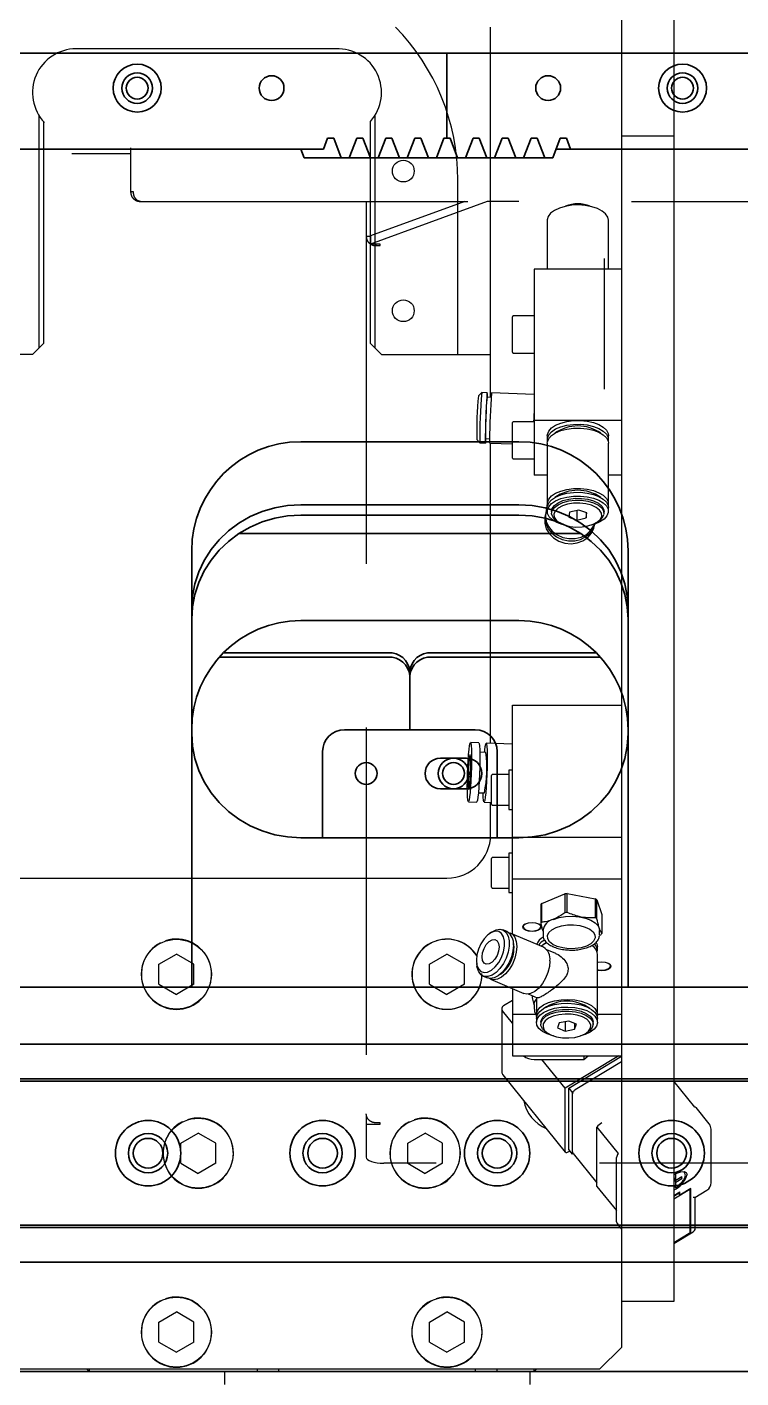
# Model space of a CAD drawing. Header units: inches. Extents: x 16559 to 58559, y 6500 to 36200.
# Drawn here: x 34756.8 to 34920.5, y 29632.8 to 29942.3 of the extents above; entities that cross this region are included whole.
import ezdxf

# ---------------------------------------------------------------- set-up
doc = ezdxf.new("R2010")
doc.units = ezdxf.units.IN
doc.header["$LTSCALE"] = 300
doc.linetypes.add('NASCOSTA', pattern=[0.375, 0.25, -0.125])
doc.layers.add('GUIDE', color=4, linetype='Continuous', lineweight=35)
for name, color, linetype in [('MACCHINA', 40, 'Continuous'), ('MORSE', 41, 'Continuous'), ('QUOTE', 7, 'Continuous')]:
    doc.layers.add(name, color=color, linetype=linetype)

# ---------------------------------------------------------------- blocks, each defined once
blk = doc.blocks.new('A$C17fb79fa')
at = {"layer": 'GUIDE'}
for p, q in [((2008.51, 269), (1008.51, 269)), ((2008.51, 249.5), (2008.51, 269)), ((3008.51, 269), (2008.51, 269)), ((1980.18, 247), (1981.14, 249.5)), ((1981.14, 249.5), (1982.55, 249.5)), ((1982.55, 249.5), (1984.28, 245)), ((1986.07, 245), (1987.81, 249.5)), ((1987.81, 249.5), (1989.21, 249.5)), ((1989.21, 249.5), (1990.95, 245)), ((1992.74, 245), (1994.48, 249.5)), ((1994.48, 249.5), (1995.88, 249.5)), ((1995.88, 249.5), (1997.62, 245)), ((1999.41, 245), (2001.14, 249.5)), ((2001.14, 249.5), (2002.55, 249.5)), ((2002.55, 249.5), (2004.28, 245)), ((2006.07, 245), (2007.81, 249.5)), ((2007.81, 249.5), (2008.51, 249.5)), ((2008.51, 249.5), (2009.21, 249.5)), ((2009.21, 249.5), (2010.95, 245)), ((2012.74, 245), (2014.48, 249.5)), ((2014.48, 249.5), (2015.88, 249.5)), ((2015.88, 249.5), (2017.62, 245)), ((2019.4, 245), (2021.14, 249.5)), ((2021.14, 249.5), (2022.55, 249.5)), ((2022.55, 249.5), (2024.28, 245)), ((2026.07, 245), (2027.81, 249.5)), ((2027.81, 249.5), (2029.21, 249.5)), ((2029.21, 249.5), (2030.95, 245)), ((2032.74, 245), (2034.48, 249.5)), ((2034.48, 249.5), (2035.88, 249.5)), ((2035.88, 249.5), (2036.84, 247)), ((1980.18, 247), (1036.84, 247)), ((1975.77, 245), (1975, 247)), ((1984.28, 245), (1975.77, 245)), ((1984.28, 245), (1986.07, 245)), ((1990.95, 245), (1986.07, 245)), ((1990.95, 245), (1992.74, 245)), ((1997.62, 245), (1992.74, 245)), ((1997.62, 245), (1999.41, 245)), ((2004.28, 245), (1999.41, 245)), ((2004.28, 245), (2006.07, 245)), ((2010.95, 245), (2006.07, 245)), ((2010.95, 245), (2012.74, 245)), ((2017.62, 245), (2012.74, 245)), ((2017.62, 245), (2019.4, 245)), ((2024.28, 245), (2019.4, 245)), ((2024.28, 245), (2026.07, 245)), ((2030.95, 245), (2026.07, 245)), ((2030.95, 245), (2032.74, 245)), ((2036.84, 247), (2033.51, 247)), ((2980.18, 247), (2036.84, 247)), ((2025, 180), (1975, 180)), ((2025, 165.57), (1975, 165.57)), ((1975, 163.16), (2025, 163.16)), ((2039.11, 159), (1960.89, 159)), ((1950, 155), (1950, 55)), ((2050, 55), (2050, 155)), ((2025, 139), (1975, 139)), ((1995, 130.66), (1956.36, 130.66)), ((1995, 131.66), (1957.3, 131.66)), ((2042.7, 131.66), (2005, 131.66)), ((2043.64, 130.66), (2005, 130.66)), ((2000, 126.33), (2000, 122.46)), ((2000, 122.46), (2000, 121.46)), ((2000, 121.46), (2000, 114)), ((2015, 114), (1985, 114)), ((1980, 109), (1980, 89.28)), ((2020, 89.28), (2020, 109)), ((2007, 107.5), (2013, 107.5)), ((2013, 100.5), (2007, 100.5)), ((1975, 89.28), (2025, 89.28)), ((3990, 55), (10, 55)), ((4000, 42), (0, 42)), ((4000, 34), (0, 34)), ((4000, 33.5), (0, 33.5)), ((4000, 0.5), (0, 0.5)), ((4000, 0), (0, 0)), ((4000, -8), (0, -8)), ((3990, -33), (10, -33))]:
    blk.add_line(p, q, dxfattribs=at)
at = {"layer": 'GUIDE', "flags": 128}
for points in [[(1975, 165.57), (1971.99, 165.39), (1969.02, 164.87), (1966.13, 164.02), (1963.38, 162.84), (1960.8, 161.35), (1958.42, 159.57), (1956.29, 157.54), (1954.43, 155.27), (1952.86, 152.81), (1951.62, 150.18), (1950.73, 147.43), (1950.18, 144.6), (1950, 141.73)], [(2050, 141.73), (2049.82, 144.6), (2049.27, 147.43), (2048.38, 150.18), (2047.14, 152.81), (2045.57, 155.27), (2043.71, 157.54), (2041.58, 159.57), (2039.2, 161.35), (2036.62, 162.84), (2033.87, 164.02), (2030.98, 164.87), (2028.01, 165.39), (2025, 165.57)], [(1950, 139.32), (1950.18, 142.19), (1950.73, 145.02), (1951.62, 147.77), (1952.86, 150.4), (1954.43, 152.86), (1956.29, 155.13), (1958.42, 157.16), (1960.8, 158.94), (1963.38, 160.43), (1966.13, 161.61), (1969.02, 162.46), (1971.99, 162.98), (1975, 163.16)], [(2025, 163.16), (2028.01, 162.98), (2030.98, 162.46), (2033.87, 161.61), (2036.62, 160.43), (2039.2, 158.94), (2041.58, 157.16), (2043.71, 155.13), (2045.57, 152.86), (2047.14, 150.4), (2048.38, 147.77), (2049.27, 145.02), (2049.82, 142.19), (2050, 139.32)], [(1950, 113.12), (1950.18, 110.25), (1950.73, 107.41), (1951.62, 104.67), (1952.86, 102.04), (1954.43, 99.58), (1956.29, 97.31), (1958.42, 95.28), (1960.8, 93.5), (1963.38, 92.01), (1966.13, 90.83), (1969.02, 89.97), (1971.99, 89.45), (1975, 89.28)], [(2025, 89.28), (2028.01, 89.45), (2030.98, 89.97), (2033.87, 90.83), (2036.62, 92.01), (2039.2, 93.5), (2041.58, 95.28), (2043.71, 97.31), (2045.57, 99.58), (2047.14, 102.04), (2048.38, 104.67), (2049.27, 107.41), (2049.82, 110.25), (2050, 113.12)]]:
    blk.add_lwpolyline(points, dxfattribs=at)
at = {"layer": 'GUIDE'}
for centre, radius in [((1937.5, 261), 5.5), ((2062.5, 261), 5.5), ((1937.5, 261), 3.5), ((1937.5, 261), 2.5), ((1968.3, 261), 2.85), ((2031.7, 261), 2.85), ((2062.5, 261), 3.5), ((2062.5, 261), 2.5), ((1990, 104), 2.5), ((2010, 104), 3.5), ((2010, 104), 2.5), ((1940, 17), 7.5), ((1980, 17), 7.5), ((2020, 17), 7.5), ((2060, 17), 7.5), ((1940, 17), 4.5), ((1940, 17), 3.4), ((1980, 17), 4.5), ((1980, 17), 3.4), ((2020, 17), 4.5), ((2020, 17), 3.4), ((2060, 17), 4.5), ((2060, 17), 3.4)]:
    blk.add_circle(centre, radius, dxfattribs=at)
for centre, radius, start, end in [((1975, 155), 25, 90, 180), ((2025, 155), 25, 0, 90), ((1975, 114), 25, 90, 180), ((2025, 114), 25, 0, 90), ((1995.31, 126.97), 4.7, 4.4019, 93.8113), ((1995.31, 125.97), 4.7, 4.4019, 93.8113), ((2004.69, 126.97), 4.7, 86.1887, 175.5981), ((2004.69, 125.97), 4.7, 86.1887, 175.5981), ((1985, 109), 5, 90, 180), ((2015, 109), 5, 0, 90), ((2007, 104), 3.5, 90, 270), ((2013, 104), 3.5, 270, 90)]:
    blk.add_arc(centre, radius, start, end, dxfattribs=at)
blk = doc.blocks.new('A$C35a7cedc1')
at = {"layer": 'MORSE'}
for p, q in [((60.5, -80), (60.5, -689)), ((48.5, -150), (48.5, -699.5)), ((18.5, -481.83), (18.5, -397)), ((-16.5, -402), (-76.5, -402)), ((-85, -470.5), (-85, -417.27)), ((-8, -417.27), (-8, -470.5)), ((-84, -418.61), (-84, -469.5)), ((-9, -469.5), (-9, -418.61)), ((60.5, -422), (48.5, -422)), ((11, -472), (11, -432)), ((31.5, -441.19), (31.5, -441.27)), ((31.5, -441.27), (31.5, -452.49)), ((45.5, -452.49), (45.5, -441.27)), ((28.5, -452.49), (28.5, -499.64)), ((48.5, -452.49), (28.5, -452.49)), ((23.5, -471.49), (23.5, -463.39)), ((28.5, -463.19), (23.7, -463.19)), ((-84, -469.5), (-86.5, -472)), ((-6.5, -472), (-9, -469.5)), ((-86.5, -472), (-151.5, -472)), ((-6.5, -472), (18.5, -472)), ((23.7, -471.69), (28.5, -471.69)), ((16.48, -480.76), (15.7, -481.48)), ((17.73, -480.81), (16.48, -480.76)), ((18.62, -481.84), (17.69, -481.8)), ((28.5, -481.2), (18.73, -480.84)), ((23.5, -495.74), (23.5, -487.64)), ((28.5, -487.44), (23.7, -487.44)), ((48.5, -487.14), (28.5, -487.14)), ((15.34, -491.47), (16.06, -492.25)), ((17.35, -491.3), (18.28, -491.33)), ((31.5, -490.64), (31.5, -491.5)), ((45.47, -491.8), (45.45, -491.93)), ((45.5, -491.5), (45.5, -490.64)), ((16.06, -492.25), (17.31, -492.3)), ((18.31, -492.33), (23.5, -492.52)), ((18.5, -561.12), (18.5, -492.34)), ((31.5, -492.37), (31.5, -506.22)), ((45.5, -506.22), (45.5, -492.37)), ((23.7, -495.94), (28.5, -495.94)), ((31.5, -499.64), (28.5, -499.64)), ((48.5, -499.64), (45.5, -499.64)), ((31.5, -506.13), (31.13, -508.29)), ((31.5, -507.09), (31.5, -507.96)), ((45.47, -506.52), (45.45, -506.66)), ((45.5, -507.96), (45.5, -507.09)), ((31.05, -508.79), (30.94, -509.41)), ((32.5, -507.96), (32.5, -508.39)), ((33.6, -510.12), (34.01, -510.41)), ((36.61, -508.16), (36.41, -509.31)), ((36.41, -509.31), (38.3, -509.97)), ((38.7, -507.67), (36.61, -508.16)), ((38.3, -507.76), (38.3, -509.97)), ((38.3, -509.97), (40.39, -509.48)), ((40.59, -508.33), (38.7, -507.67)), ((40.39, -508.26), (40.39, -509.48)), ((40.39, -509.48), (40.59, -508.33)), ((42.99, -510.41), (43.4, -510.12)), ((44.5, -508.39), (44.5, -507.96)), ((42.27, -511.35), (42.36, -510.88)), ((23.5, -552.37), (48.5, -552.37)), ((23.5, -604.77), (23.5, -552.37)), ((15.81, -560.97), (13.92, -560.91)), ((17.43, -563.19), (16.05, -563.14)), ((23.5, -561.31), (17.51, -561.09)), ((23.5, -561.87), (23.5, -561.87)), ((48.5, -561.87), (48.5, -561.87)), ((18.7, -575.07), (18.7, -568.47)), ((22.7, -568.27), (18.9, -568.27)), ((23.5, -567.27), (22.7, -567.27)), ((22.7, -567.27), (22.7, -576.27)), ((15.71, -572.43), (17.09, -572.48)), ((13.42, -574.5), (15.31, -574.57)), ((17.01, -574.58), (18.7, -574.64)), ((18.5, -582), (18.5, -574.63)), ((18.9, -575.27), (22.7, -575.27)), ((22.7, -576.27), (23.5, -576.27)), ((48.5, -582.68), (23.5, -582.68)), ((18.7, -594.07), (18.7, -587.47)), ((22.7, -587.27), (18.9, -587.27)), ((23.5, -586.27), (22.7, -586.27)), ((22.7, -586.27), (22.7, -595.27)), ((-158.7, -592), (8.5, -592)), ((23.5, -592.18), (48.5, -592.18)), ((18.9, -594.27), (22.7, -594.27)), ((22.7, -595.27), (23.5, -595.27)), ((30.23, -597.76), (35.53, -595.58)), ((35.53, -595.58), (35.53, -599.91)), ((36.08, -599.87), (36.08, -595.54)), ((36.08, -595.54), (42.5, -596.75)), ((42.5, -596.75), (42.5, -601.08)), ((42.86, -601.29), (42.86, -596.96)), ((42.86, -596.96), (43.97, -600.35)), ((30.03, -598.02), (30.03, -602.35)), ((30.23, -602.09), (30.23, -597.76)), ((43.97, -600.35), (43.97, -604.68)), ((-55.98, -606.39), (-56, -606.35)), ((6.02, -606.39), (6, -606.35)), ((18.7, -604.39), (18.18, -604.76)), ((22.27, -604.25), (21.31, -603.84)), ((30.64, -607.81), (23.03, -604.57)), ((30.52, -603.95), (30.52, -604.99)), ((43.48, -604.99), (43.47, -605.16)), ((43.48, -604.99), (43.48, -603.95)), ((43.55, -605.08), (43.77, -604.94)), ((-57.5, -611.69), (-53.5, -609.38)), ((-57.15, -606.83), (-57.13, -606.87)), ((-49.5, -611.69), (-53.5, -609.38)), ((4.5, -611.69), (8.5, -609.38)), ((4.85, -606.83), (4.87, -606.87)), ((12.5, -611.69), (8.5, -609.38)), ((33.47, -609.29), (31.41, -608.41)), ((43, -608.55), (43, -607.68)), ((43, -623.27), (43, -609.42)), ((-57.5, -616.31), (-57.5, -611.69)), ((-49.5, -616.31), (-49.5, -611.69)), ((4.5, -616.31), (4.5, -611.69)), ((12.5, -616.31), (12.5, -611.69)), ((15.3, -611.52), (15.39, -612.16)), ((16.81, -614.42), (17.76, -614.83)), ((18.52, -615.15), (26.13, -618.39)), ((-57.5, -616.31), (-53.5, -618.62)), ((-49.5, -616.31), (-53.5, -618.62)), ((4.5, -616.31), (8.5, -618.62)), ((12.5, -616.31), (8.5, -618.62)), ((23.5, -617.27), (23.5, -632.68)), ((27.1, -618.53), (29.17, -619.41)), ((28.03, -618.93), (28.03, -619.35)), ((21.07, -621.9), (21.07, -636.4)), ((21.5, -621.19), (23.5, -619.98)), ((28.23, -619.09), (28.23, -619.01)), ((28.52, -620.95), (28.52, -621.99)), ((29, -619.34), (29, -623.27)), ((23.5, -625.18), (21.25, -622.4)), ((23.5, -623.18), (28.9, -623.18)), ((29, -624.14), (29, -625)), ((30, -625), (30, -625.44)), ((34.24, -625.12), (33.82, -626.26)), ((36.42, -624.74), (34.24, -625.12)), ((35.58, -624.88), (35.58, -627.01)), ((38.18, -625.48), (36.42, -624.74)), ((42, -625.44), (42, -625)), ((43, -623.18), (48.5, -623.18)), ((43, -625), (43, -624.14)), ((31.1, -627.17), (31.51, -627.46)), ((33.82, -626.26), (35.58, -627.01)), ((35.58, -627.01), (37.76, -626.62)), ((37.76, -625.31), (37.76, -626.62)), ((37.76, -626.62), (38.18, -625.48)), ((40.49, -627.46), (40.9, -627.17)), ((23.5, -632.68), (48.5, -632.68)), ((28.5, -633.56), (39.85, -633.56)), ((35.59, -640.13), (30.27, -633.56)), ((47.88, -632.68), (35.59, -640.13)), ((36.41, -640.14), (48.5, -632.81)), ((48.5, -634.06), (37.91, -640.48)), ((39.85, -632.68), (39.85, -633.56)), ((39.85, -633.56), (40.85, -632.68)), ((48.5, -632.31), (48.5, -632.31)), ((21.3, -637.03), (35.63, -654.77)), ((35.59, -654.63), (35.59, -640.13)), ((36.41, -654.14), (36.41, -640.14)), ((36.41, -640.14), (37.27, -641.2)), ((65.32, -644.43), (60.5, -638.47)), ((37.27, -655.2), (37.26, -641.41)), ((37.27, -641.34), (37.27, -641.2)), ((68.61, -648.26), (65.63, -644.57)), ((-52.15, -647.83), (-52.13, -647.87)), ((-50.98, -647.39), (-51, -647.35)), ((-0.15, -647.83), (-0.13, -647.87)), ((1.02, -647.39), (1, -647.35)), ((42.87, -649.05), (47.75, -655.08)), ((42.87, -662.6), (42.87, -649.05)), ((69.05, -661.77), (69.05, -649.52)), ((-52.5, -652.69), (-48.5, -650.38)), ((-52.5, -657.31), (-52.5, -652.69)), ((-44.5, -652.69), (-48.5, -650.38)), ((-44.5, -657.31), (-44.5, -652.69)), ((-0.5, -652.69), (3.5, -650.38)), ((-0.5, -657.31), (-0.5, -652.69)), ((7.5, -652.69), (3.5, -650.38)), ((7.5, -657.31), (7.5, -652.69)), ((37.27, -655.2), (36.41, -654.14)), ((36.41, -654.64), (36.68, -654.47)), ((37.44, -655.1), (37.27, -655.2)), ((37.4, -655.04), (42.87, -661.81)), ((47.36, -670.71), (47.36, -655.96)), ((-52.5, -657.31), (-48.5, -659.62)), ((-44.5, -657.31), (-48.5, -659.62)), ((-0.5, -657.31), (3.5, -659.62)), ((7.5, -657.31), (3.5, -659.62)), ((62.99, -659.5), (62.77, -659.17)), ((60.5, -660.63), (60.99, -661.23)), ((60.5, -660.66), (60.52, -660.65)), ((60.5, -661.03), (60.99, -661.63)), ((60.99, -661.23), (60.99, -660.02)), ((62.35, -660.41), (60.99, -661.23)), ((60.99, -661.63), (62.35, -660.81)), ((60.99, -662.85), (60.99, -661.63)), ((62.14, -660.54), (62.35, -660.81)), ((63.12, -659.88), (62.99, -659.52)), ((42.87, -662.6), (47.36, -668.14)), ((60.83, -662.81), (60.5, -662.42)), ((64.18, -663.3), (60.5, -665.54)), ((60.5, -664.73), (61.89, -663.89)), ((61.61, -664.26), (60.5, -664.93)), ((61.5, -664.13), (61.61, -664.26)), ((61.61, -664.26), (61.89, -664.61)), ((64.39, -663.1), (61.89, -664.61)), ((61.89, -664.61), (61.89, -663.89)), ((64.27, -673.16), (64.27, -663.17)), ((64.39, -673.15), (64.39, -663.1)), ((65.33, -665.15), (68.09, -663.48)), ((65.39, -672.19), (65.39, -665.05)), ((47.48, -671.11), (48.5, -672.37)), ((60.5, -675.72), (64.91, -673.05)), ((64.39, -673.15), (60.5, -675.54)), ((64.27, -673), (64.39, -673.15)), ((-57.15, -688.83), (-57.13, -688.87)), ((-55.98, -688.39), (-56, -688.35)), ((4.85, -688.83), (4.87, -688.87)), ((6.02, -688.39), (6, -688.35)), ((60.5, -689), (48.5, -689)), ((-57.5, -693.69), (-53.5, -691.38)), ((-49.5, -693.69), (-53.5, -691.38)), ((4.5, -693.69), (8.5, -691.38)), ((12.5, -693.69), (8.5, -691.38)), ((-57.5, -698.31), (-57.5, -693.69)), ((-49.5, -698.31), (-49.5, -693.69)), ((4.5, -698.31), (4.5, -693.69)), ((12.5, -698.31), (12.5, -693.69)), ((-57.5, -698.31), (-53.5, -700.62)), ((-49.5, -698.31), (-53.5, -700.62)), ((4.5, -698.31), (8.5, -700.62)), ((12.5, -698.31), (8.5, -700.62)), ((43.5, -704.5), (48.5, -699.5)), ((43.5, -704.5), (-196.5, -704.5)), ((-74, -704.5), (-73.5, -705)), ((-73.5, -704.5), (-73.5, -705)), ((28.5, -705), (-73.5, -705)), ((-42.5, -705), (-42.5, -708)), ((-35, -704.5), (-35, -705)), ((-30, -705), (-30, -704.5)), ((15, -704.5), (15, -705)), ((20, -705), (20, -704.5)), ((27.5, -705), (27.5, -708)), ((28.5, -705), (28.5, -704.5)), ((28.5, -705), (29, -704.5))]:
    blk.add_line(p, q, dxfattribs=at)
at = {"layer": 'MORSE', "color": 4}
for p, q in [((44.5, -450), (44.5, -480)), ((60.5, -497), (60.5, -527))]:
    blk.add_line(p, q, dxfattribs=at)
at = {"layer": 'MORSE', "flags": 128}
for points in [[(45.5, -441.27), (45.36, -440.58), (44.88, -439.83), (44.08, -439.16), (43, -438.59), (41.69, -438.16), (40.22, -437.88), (38.67, -437.77), (37.11, -437.84), (35.62, -438.08), (34.27, -438.48), (33.14, -439.02), (32.27, -439.68), (31.72, -440.41), (31.5, -441.19)], [(17.76, -481.81), (17.76, -481.26), (17.74, -480.87), (17.71, -480.84), (17.67, -481.17), (17.62, -481.83), (17.56, -482.8), (17.5, -483.99), (17.44, -485.35), (17.39, -486.79), (17.34, -488.21), (17.31, -489.53), (17.28, -490.66), (17.28, -491.53)], [(31.5, -490.64), (31.53, -490.34), (31.83, -489.57), (32.47, -488.85), (33.42, -488.23), (34.62, -487.72), (36.01, -487.36), (37.53, -487.17), (39.1, -487.15), (40.63, -487.3), (42.06, -487.62), (43.31, -488.09), (44.32, -488.69), (45.04, -489.39), (45.43, -490.15), (45.5, -490.64)], [(31.5, -492.37), (31.53, -492.07), (31.83, -491.3), (32.47, -490.59), (33.42, -489.96), (34.62, -489.46), (36.01, -489.1), (37.53, -488.9), (39.1, -488.88), (40.63, -489.03), (42.06, -489.35), (43.31, -489.83), (44.32, -490.43), (45.04, -491.12), (45.43, -491.88), (45.5, -492.37)], [(31.55, -491.93), (31.53, -491.2), (31.83, -490.43), (32.47, -489.72), (33.42, -489.09), (34.62, -488.59), (36.01, -488.23), (37.53, -488.04), (39.1, -488.01), (40.63, -488.17), (42.06, -488.49), (43.31, -488.96), (44.32, -489.56), (45.04, -490.26), (45.43, -491.02), (45.47, -491.8)], [(17.28, -491.53), (17.28, -492.09), (17.31, -492.3), (17.34, -492.15), (17.39, -491.64), (17.41, -491.3)], [(17.32, -490.66), (17.33, -491.15), (17.35, -491.3)], [(31.5, -507.09), (31.53, -506.79), (31.83, -506.02), (32.47, -505.31), (33.42, -504.68), (34.62, -504.18), (36.01, -503.82), (37.53, -503.62), (39.1, -503.6), (40.63, -503.76), (42.06, -504.08), (43.31, -504.55), (44.32, -505.15), (45.04, -505.84), (45.43, -506.6), (45.5, -507.09)], [(31.55, -506.66), (31.53, -505.93), (31.83, -505.16), (32.47, -504.44), (33.42, -503.82), (34.62, -503.31), (36.01, -502.95), (37.53, -502.76), (39.1, -502.74), (40.63, -502.89), (42.06, -503.21), (43.31, -503.68), (44.32, -504.28), (45.04, -504.98), (45.43, -505.74), (45.47, -506.52)], [(35.41, -511.1), (34.94, -510.97), (33.69, -510.5), (32.68, -509.9), (31.96, -509.2), (31.57, -508.44), (31.53, -507.66), (31.83, -506.89), (32.47, -506.17), (33.42, -505.55), (34.62, -505.04), (36.01, -504.68), (37.53, -504.49), (39.1, -504.47), (40.63, -504.62), (42.06, -504.94), (43.31, -505.41), (44.32, -506.01), (45.04, -506.71), (45.43, -507.47), (45.47, -508.25)], [(32.5, -507.96), (32.63, -507.33), (33.13, -506.62), (33.96, -505.99), (35.08, -505.49), (36.42, -505.14), (37.88, -504.97), (39.38, -504.99), (40.83, -505.19), (42.13, -505.57), (43.21, -506.1), (43.98, -506.74), (44.42, -507.46), (44.5, -507.96)], [(33.6, -510.12), (33.36, -509.94), (32.75, -509.25), (32.5, -508.51), (32.63, -507.76), (33.13, -507.05), (33.96, -506.43), (35.08, -505.92), (36.42, -505.58), (37.88, -505.4), (39.38, -505.42), (40.83, -505.62), (42.13, -506), (43.21, -506.53), (43.98, -507.17), (44.42, -507.89), (44.48, -508.64)], [(43.98, -509.06), (43.91, -508.34), (43.48, -507.65), (42.71, -507.05), (41.65, -506.57), (40.37, -506.24), (38.97, -506.08), (37.53, -506.11), (36.17, -506.33), (34.96, -506.72), (33.99, -507.25), (33.33, -507.89), (33.02, -508.59), (33.09, -509.3), (33.52, -509.99), (34.29, -510.59), (35.35, -511.08), (36.63, -511.41), (38.03, -511.56), (39.47, -511.53), (40.83, -511.31), (42.04, -510.92), (43.01, -510.39), (43.67, -509.76), (43.98, -509.06)], [(30.94, -509.41), (30.92, -509.51), (30.92, -510.76), (31.28, -511.99), (31.97, -513.11), (32.95, -514.06), (34.17, -514.78), (35.53, -515.23), (36.97, -515.37), (38.38, -515.19), (39.68, -514.72), (40.78, -513.97), (41.63, -512.99), (42.16, -511.86), (42.27, -511.35)], [(31.1, -508.54), (30.98, -509.51), (31.16, -510.76), (31.69, -511.94), (32.54, -512.99), (33.64, -513.83), (34.94, -514.42), (36.35, -514.71), (37.79, -514.69), (39.15, -514.37), (40.37, -513.75), (41.35, -512.88), (42.04, -511.82), (42.35, -510.88)], [(31.13, -508.29), (31.07, -509.01), (31.25, -510.26), (31.78, -511.44), (32.62, -512.49), (33.73, -513.33), (35.03, -513.92), (36.44, -514.21), (37.87, -514.2), (39.24, -513.87), (40.45, -513.25), (41.43, -512.38), (42.13, -511.32), (42.3, -510.9)], [(45.47, -508.25), (45.17, -509.02), (44.53, -509.74), (43.58, -510.36), (42.38, -510.87), (41.59, -511.1)], [(13.17, -571.09), (13.18, -569.64), (13.22, -568.09), (13.29, -566.51), (13.37, -565), (13.47, -563.64), (13.58, -562.49), (13.7, -561.62), (13.81, -561.09), (13.92, -560.91), (14.01, -561.09), (14.09, -561.63), (14.14, -562.5), (14.16, -563.65), (14.16, -565.02), (14.14, -566.53), (14.09, -568.1), (14.01, -569.66), (13.92, -571.11), (13.81, -572.37), (13.7, -573.38), (13.58, -574.09), (13.47, -574.45), (13.37, -574.45), (13.29, -574.08), (13.22, -573.37), (13.18, -572.36), (13.17, -571.09)], [(15.81, -560.97), (15.91, -561.16), (15.98, -561.7), (16.03, -562.57), (16.06, -563.72), (16.06, -565.09), (16.03, -566.6), (15.98, -568.17), (15.91, -569.73), (15.81, -571.17), (15.71, -572.44), (15.59, -573.45), (15.48, -574.16), (15.37, -574.52), (15.31, -574.57)], [(17.12, -563.17), (17.17, -562.66), (17.29, -561.8), (17.4, -561.27), (17.51, -561.09), (17.6, -561.27), (17.67, -561.81), (17.72, -562.67), (17.75, -563.81), (17.75, -565.17), (17.72, -566.67), (17.67, -568.23), (17.6, -569.77), (17.51, -571.21), (17.4, -572.47), (17.29, -573.47), (17.17, -574.17), (17.06, -574.53), (16.96, -574.53), (16.88, -574.17), (16.82, -573.46), (16.78, -572.47)], [(13.96, -565.71), (13.95, -564.77), (13.91, -564.1), (13.85, -563.75), (13.78, -563.75), (13.69, -564.1), (13.6, -564.77), (13.52, -565.7), (13.45, -566.81), (13.4, -567.99), (13.38, -569.16), (13.38, -570.19), (13.4, -571), (13.45, -571.52), (13.52, -571.7), (13.6, -571.52), (13.69, -571.01), (13.78, -570.2), (13.85, -569.17), (13.91, -568), (13.95, -566.82), (13.96, -565.71)], [(28, -604.23), (27.2, -604.15), (26.52, -603.93), (26.06, -603.59), (25.9, -603.18), (26.06, -602.78), (26.52, -602.44), (27.2, -602.21), (28, -602.13), (28.8, -602.21), (29.48, -602.44), (29.94, -602.78), (30.1, -603.18), (29.94, -603.59), (29.48, -603.93), (28.8, -604.15), (28, -604.23)], [(26.33, -602.55), (26.15, -602.72), (26, -603.1), (26.15, -603.48), (26.59, -603.8), (27.23, -604.02), (28, -604.1), (28.77, -604.02), (29.41, -603.8), (29.85, -603.48), (30, -603.1)], [(30, -603.1), (29.85, -602.72), (29.67, -602.55)], [(33.52, -603.3), (34.74, -602.92), (36.11, -602.71), (37.54, -602.69), (38.94, -602.85), (40.2, -603.19), (41.24, -603.68), (42, -604.29), (42.41, -604.98), (42.46, -605.69), (42.13, -606.39), (41.46, -607.02), (40.48, -607.54), (39.26, -607.92), (37.89, -608.13), (36.46, -608.15), (35.06, -607.99), (33.8, -607.65), (32.76, -607.16), (32, -606.55), (31.59, -605.86), (31.54, -605.15), (31.87, -604.45), (32.54, -603.82), (33.52, -603.3)], [(32.89, -601.44), (34.21, -601.02), (35.69, -600.77), (37.25, -600.71), (38.79, -600.83), (40.23, -601.14), (41.48, -601.61), (42.47, -602.21), (43.15, -602.92), (43.46, -603.68), (43.48, -603.95)], [(15.25, -610.79), (15.37, -611.89), (15.72, -612.76), (16.28, -613.35), (17, -613.61), (17.83, -613.51), (18.71, -613.08), (19.58, -612.33), (20.36, -611.33), (21, -610.14), (21.46, -608.87), (21.7, -607.59), (21.7, -606.41), (21.46, -605.42), (21, -604.68), (20.36, -604.25), (19.58, -604.17), (18.71, -604.44), (17.83, -605.04), (17, -605.92), (16.28, -607.02), (15.72, -608.26), (15.37, -609.55), (15.25, -610.79)], [(18.7, -604.39), (18.83, -604.3), (19.76, -603.83), (20.65, -603.69), (21.44, -603.9), (22.08, -604.43), (22.53, -605.26), (22.76, -606.34), (22.76, -607.58), (22.53, -608.93), (22.08, -610.29), (21.44, -611.57), (20.65, -612.71), (19.76, -613.61), (18.83, -614.24), (17.91, -614.54), (17.06, -614.51), (16.34, -614.14), (15.79, -613.45), (15.45, -612.49), (15.39, -612.16)], [(20.44, -607.75), (20.32, -608.7), (19.98, -609.68), (19.46, -610.57), (18.83, -611.25), (18.15, -611.64), (17.52, -611.71), (17, -611.43), (16.66, -610.85), (16.54, -610.03), (16.66, -609.07), (17, -608.09), (17.52, -607.21), (18.15, -606.53), (18.83, -606.13), (19.46, -606.07), (19.98, -606.34), (20.32, -606.93), (20.44, -607.75)], [(22.63, -604.45), (22.77, -604.48), (23.49, -604.86), (24.04, -605.54), (24.38, -606.5), (24.5, -607.67)], [(23.74, -607.35), (23.62, -608.65), (23.28, -610.02), (22.73, -611.35), (22.01, -612.57), (21.16, -613.6), (20.25, -614.37), (19.31, -614.84), (18.43, -614.97), (17.76, -614.83)], [(24.5, -607.67), (24.38, -608.98), (24.04, -610.34), (23.49, -611.67), (22.77, -612.89), (21.93, -613.92), (21.01, -614.69), (20.08, -615.16), (19.19, -615.3), (18.4, -615.09), (18.16, -614.95)], [(23.73, -606.97), (23.74, -607.01), (23.85, -608.05)], [(30.06, -607.57), (30.67, -607.15), (31.39, -606.78)], [(30.74, -607.11), (31.2, -606.75), (31.29, -606.69)], [(42.72, -606.71), (42.87, -607.02), (43, -607.68)], [(32.12, -610.91), (32, -612.22), (31.65, -613.58), (31.1, -614.92), (30.38, -616.13), (29.54, -617.16), (28.62, -617.93), (27.69, -618.4), (26.8, -618.54), (26.13, -618.39)], [(43, -611.26), (43.2, -611.21), (44, -611.13), (44.8, -611.21), (45.48, -611.44), (45.94, -611.78), (46.1, -612.18), (45.94, -612.59), (45.48, -612.93), (44.8, -613.15), (44, -613.23)], [(43, -612.96), (43.23, -613.02), (44, -613.1), (44.77, -613.02), (45.41, -612.8), (45.85, -612.48), (46, -612.1)], [(46, -612.1), (45.85, -611.72), (45.67, -611.55)], [(44, -613.23), (43.2, -613.15), (43, -613.11)], [(28.52, -620.95), (28.6, -620.43), (29, -619.72)], [(29.05, -623.71), (29, -623.16), (29.23, -622.38), (29.79, -621.65), (30.67, -621), (31.81, -620.47), (33.17, -620.07), (34.66, -619.84), (36.23, -619.77), (37.78, -619.89), (39.24, -620.17), (40.54, -620.61), (41.61, -621.18), (42.4, -621.86), (42.87, -622.6), (43, -623.39), (42.95, -623.71)], [(29, -624.14), (29, -624.03), (29.23, -623.25), (29.79, -622.52), (30.67, -621.87), (31.81, -621.33), (33.17, -620.94), (34.66, -620.7), (36.23, -620.64), (37.78, -620.75), (39.24, -621.04), (40.54, -621.47), (41.61, -622.05), (42.4, -622.72), (42.87, -623.47), (43, -624.14)], [(31.46, -627.67), (30.39, -627.1), (29.6, -626.42), (29.13, -625.67), (29, -624.89), (29.23, -624.12), (29.79, -623.39), (30.67, -622.74), (31.81, -622.2), (33.17, -621.8), (34.66, -621.57), (36.23, -621.51), (37.78, -621.62), (39.24, -621.9), (40.54, -622.34), (41.61, -622.91), (42.4, -623.59), (42.87, -624.34), (43, -625.12), (42.77, -625.89), (42.21, -626.62), (41.33, -627.27), (40.19, -627.81), (39.09, -628.14)], [(30, -625), (30.06, -624.59), (30.45, -623.86), (31.2, -623.21), (32.24, -622.67), (33.52, -622.27), (34.96, -622.05), (36.46, -622.01), (37.94, -622.17), (39.29, -622.5), (40.43, -622.98), (41.3, -623.6), (41.83, -624.3), (42, -625)], [(31.1, -627.17), (31.1, -627.17), (30.39, -626.5), (30.04, -625.77), (30.06, -625.02), (30.45, -624.29), (31.2, -623.64), (32.24, -623.1), (33.52, -622.71), (34.96, -622.48), (36.46, -622.45), (37.94, -622.6), (39.29, -622.93), (40.43, -623.42), (41.3, -624.03), (41.83, -624.73), (42, -625.48), (41.79, -626.23), (41.22, -626.92), (40.9, -627.17)], [(32.43, -627.96), (33.64, -628.35), (35.01, -628.58), (36.44, -628.61), (37.84, -628.46), (39.12, -628.14), (40.19, -627.65), (40.97, -627.05), (41.41, -626.37), (41.48, -625.65), (41.18, -624.95), (40.53, -624.31), (39.57, -623.78), (38.36, -623.39), (36.99, -623.17), (35.56, -623.13), (34.16, -623.28), (32.88, -623.61), (31.81, -624.09), (31.03, -624.69), (30.59, -625.37), (30.52, -626.09), (30.82, -626.79), (31.47, -627.43), (32.43, -627.96)], [(32.91, -628.14), (32.76, -628.11), (31.46, -627.67)], [(21.25, -636.9), (21.27, -636.99), (21.3, -637.03)], [(35.59, -654.63), (35.61, -654.72), (35.66, -654.79), (35.73, -654.83), (35.83, -654.84), (35.96, -654.83), (36.1, -654.79), (36.25, -654.72), (36.41, -654.64)], [(60.5, -659.99), (61.16, -659.61), (62.1, -659.25), (62.86, -659.18), (63.36, -659.4), (63.53, -659.89)], [(47.36, -670.71), (47.41, -670.98), (47.48, -671.11)]]:
    blk.add_lwpolyline(points, dxfattribs=at)
at = {"layer": 'MORSE'}
for centre, radius in [((-1.5, -430), 2.5), ((-1.5, -462), 2.5), ((-53.5, -614), 8), ((-48.5, -655), 8), ((3.5, -655), 8), ((-53.5, -696), 8), ((8.5, -696), 8)]:
    blk.add_circle(centre, radius, dxfattribs=at)
for centre, radius, start, end in [((-39, -432), 50, 0, 44.427), ((-76.5, -412), 10, 90, 223.4535), ((-16.5, -412), 10, 318.5904, 92.6367), ((38.5, -444.71), 7.22, 67.0655, 112.9345), ((38.5, -446.8), 9.09, 78.4976, 101.5024), ((23.7, -463.39), 0.2, 90, 180), ((23.7, -471.49), 0.2, 180, 270), ((102.76, -489.65), 87.44, 174.6397, 181.1944), ((119.37, -490.26), 103.33, 174.7272, 181.107), ((117.8, -490.45), 100.48, 175.0669, 180.1235), ((149.26, -491.69), 130.98, 175.2476, 179.9429), ((277.67, -495.98), 249.45, 177.3074, 178.0382), ((272.12, -495.8), 243.89, 177.3172, 178.0353), ((23.7, -487.64), 0.2, 90, 180), ((38.5, -497.58), 9.18, 55.0235, 124.9765), ((20.28, -491.87), 2.03, 171.4412, 193.3537), ((23.7, -495.74), 0.2, 180, 270), ((38.5, -512.3), 9.18, 55.0235, 124.9765), ((41.98, -507.95), 2.59, 303.1711, 344.5088), ((-10.73, -566.8), 28.39, 348.4654, 7.3184), ((18.9, -568.47), 0.2, 90, 180), ((18.9, -575.07), 0.2, 180, 270), ((8.5, -582), 10, 270, 0), ((18.9, -587.47), 0.2, 90, 180), ((18.9, -594.07), 0.2, 180, 270), ((36.98, -609.77), 14.26, 93.5892, 95.8053), ((39.55, -601.99), 6.02, 56.6389, 60.5795), ((32.49, -599.67), 2.96, 139.8048, 146.1293), ((36.98, -614.1), 14.26, 93.5892, 95.8053), ((32.49, -604), 2.96, 139.8048, 146.1293), ((33.58, -604.47), 3.11, 102.8236, 170.3043), ((39.55, -606.32), 6.02, 56.6389, 60.5795), ((-53.5, -614), 8.05, 116.9756, 108.0698), ((8.5, -614), 8, 31.4776, 0.9634), ((8.5, -614), 8.05, 31.8959, 108.0698), ((20.67, -606.91), 3.1, 351.8107, 59.0708), ((31.99, -608.24), 3.11, 117.668, 159.4274), ((32.91, -610.15), 4.47, 116.9842, 140.5797), ((41.51, -603.03), 2.96, 319.8048, 326.1293), ((8.5, -614), 8.05, 116.9756, 357.9843), ((16.67, -608.07), 7.19, 304.4981, 0.1643), ((29.05, -610.47), 3.1, 351.8107, 59.0708), ((40.42, -609.64), 2.59, 4.8981, 59.7752), ((40.88, -608.58), 2.11, 349.0157, 47.0391), ((21.88, -621.9), 0.799, 118.126, 218.8572), ((30.49, -621), 2.96, 139.8048, 146.1293), ((36, -629.36), 9.18, 55.0581, 124.9419), ((28.46, -629.76), 3.79, 230.3761, 270.5628), ((34.78, -641.25), 8.85, 191.2772, 246.6359), ((65.3, -644.86), 0.433, 41.2606, 87.4138), ((-48.5, -655), 8.05, 116.9756, 108.0698), ((3.5, -655), 8.05, 116.9756, 108.0698), ((46.48, -651.85), 4.56, 123.1331, 142.1722), ((67.05, -649.52), 2, 0, 38.9566), ((48.98, -656.15), 1.63, 138.9905, 173.4447), ((57.94, -658.24), 5.83, 296.0403, 343.5366), ((61.74, -660.61), 0.648, 342.0159, 17.9841), ((67.05, -661.77), 2, 301.2325, 0), ((64.1, -663.16), 0.169, 299.4754, 354.0188), ((64.1, -673.16), 0.167, 299.361, 358.6189), ((64.39, -672.19), 1, 301.2325, 0), ((-53.5, -696), 8.05, 116.9756, 108.0698), ((8.5, -696), 8.05, 116.9756, 108.0698)]:
    blk.add_arc(centre, radius, start, end, dxfattribs=at)
for points, knots in [([(35.53, -599.91), (34.92, -600.32), (33.34, -601.38), (31.51, -601.93), (30.39, -602.07), (30.23, -602.09)], [0, 0, 0, 0, 0.352191, 0.905246, 1, 1, 1, 1]), ([(42.5, -601.08), (41.9, -601.1), (40.69, -601.13), (38.51, -600.81), (36.99, -600.22), (36.08, -599.87)], [0, 0, 0, 0, 0.284197, 0.574865, 1, 1, 1, 1]), ([(30.03, -602.35), (30.13, -602.81), (30.29, -603.51), (30.46, -604.03), (30.52, -604.21)], [0, 0, 0, 0, 0.649074, 1, 1, 1, 1]), ([(43.97, -604.68), (43.87, -604.49), (43.66, -604.12), (43.28, -603.06), (43.01, -601.95), (42.86, -601.29)], [0, 0, 0, 0, 0.284197, 0.574865, 1, 1, 1, 1]), ([(30.56, -604.99), (30.55, -605.12), (30.52, -605.51), (30.82, -606.14), (31.39, -606.83), (32.24, -607.42), (33.32, -607.92), (34.6, -608.27), (35.9, -608.46), (36.76, -608.46), (37.14, -608.46)], [0, 0, 0, 0, 0.061576, 0.190479, 0.321329, 0.459581, 0.602118, 0.74466, 0.886502, 1, 1, 1, 1]), ([(37.14, -608.46), (37.24, -608.47), (37.8, -608.49), (38.84, -608.36), (40.17, -608.08), (41.35, -607.64), (42.34, -607.06), (43.02, -606.38), (43.4, -605.74), (43.42, -605.33), (43.43, -605.19)], [0, 0, 0, 0, 0.029793, 0.180592, 0.331747, 0.483748, 0.637175, 0.792264, 0.927545, 1, 1, 1, 1]), ([(33.47, -609.31), (33.52, -609.33), (34.07, -609.48), (35.01, -610.23), (35.95, -611.38), (36.26, -612.34), (36.27, -612.77), (36.27, -612.85)], [0, 0, 0, 0, 0.036269, 0.386293, 0.718975, 0.953212, 1, 1, 1, 1]), ([(36.27, -612.85), (36.22, -613.21), (36.11, -614.06), (35.15, -615.38), (33.76, -616.68), (32.25, -617.82), (30.99, -618.67), (30.04, -619.2), (29.42, -619.46), (29.26, -619.4), (29.18, -619.38)], [0, 0, 0, 0, 0.09902, 0.231487, 0.40799, 0.550604, 0.670685, 0.791065, 0.905626, 1, 1, 1, 1]), ([(28.03, -619.35), (28.13, -619.81), (28.29, -620.51), (28.46, -621.03), (28.52, -621.21)], [0, 0, 0, 0, 0.649074, 1, 1, 1, 1]), ([(28.56, -621.99), (28.55, -622.12), (28.52, -622.51), (28.72, -622.99), (28.98, -623.28), (29.05, -623.36)], [0, 0, 0, 0, 0.259784, 0.803618, 1, 1, 1, 1]), ([(21.09, -636.4), (21.09, -636.47), (21.08, -636.65), (21.16, -636.82), (21.22, -636.92)], [0, 0, 0, 0, 0.363066, 1, 1, 1, 1]), ([(37.91, -640.48), (37.84, -640.53), (37.67, -640.65), (37.43, -640.9), (37.28, -641.16), (37.27, -641.35), (37.26, -641.41)], [0, 0, 0, 0, 0.21753, 0.504554, 0.846368, 1, 1, 1, 1]), ([(37.26, -654.66), (37.27, -654.73), (37.28, -654.87), (37.36, -654.98), (37.4, -655.03)], [0, 0, 0, 0, 0.561342, 1, 1, 1, 1]), ([(60.99, -660.02), (60.99, -660), (60.98, -659.96), (60.95, -659.86), (60.9, -659.76), (60.86, -659.71), (60.83, -659.68)], [0, 0, 0, 0, 0.2494636, 0.4996575, 0.7505263, 1, 1, 1, 1]), ([(60.92, -662.93), (61.05, -662.84), (61.46, -662.55), (62.08, -661.98), (62.68, -661.27), (63.04, -660.57), (63.2, -660.09), (63.12, -659.89), (63.12, -659.88)], [0, 0, 0, 0, 0.111825, 0.326466, 0.542601, 0.761619, 0.987529, 1, 1, 1, 1]), ([(60.83, -662.81), (60.86, -662.83), (60.9, -662.87), (60.95, -662.9), (60.98, -662.9), (60.99, -662.86), (60.99, -662.85)], [0, 0, 0, 0, 0.250264, 0.500022, 0.749969, 1, 1, 1, 1]), ([(65.33, -665.14), (65.29, -665.16), (65.21, -665.2), (65.05, -665.17), (64.96, -665.15)], [0, 0, 0, 0, 0.4428345, 1, 1, 1, 1])]:
    blk.add_open_spline(points, degree=3, knots=knots, dxfattribs=at)
blk = doc.blocks.new('A$C314b7af5')
at = {"layer": 'MACCHINA', "color": 254, "linetype": 'NASCOSTA', "lineweight": 25}
for p, q in [((-964, 1712.83), (-964, -434.77)), ((-1090, -425.97), (-964, -425.97)), ((-963.36, -434.77), (-964, -434.77)), ((-961.8, -436.97), (-961.72, -436.97)), ((-961.72, -436.97), (-596.17, -436.97)), ((-910, -436.97), (-910, -444.99)), ((-887.39, -436.97), (-909.06, -444.86)), ((-882.26, -436.98), (-909.06, -446.74)), ((-908, -436.97), (-908, -444.47)), ((-882.26, -436.98), (-882.26, -436.97)), ((-875, -436.98), (-882.26, -436.98)), ((-875, -436.97), (-875, -436.98)), ((-910, -444.99), (-910, -645.96)), ((-909.06, -444.99), (-910, -444.99)), ((-909.06, -444.86), (-909.06, -446.74)), ((-906.8, -446.74), (-909.06, -446.74)), ((-907.8, -446.74), (-907.8, -447.08)), ((-907.8, -447.08), (-906.8, -447.08)), ((-906.8, -447.08), (-906.8, -446.74)), ((-910, -646.51), (-910, -648.39)), ((-909.88, -646.51), (-910, -646.51)), ((-910, -648.39), (-906.8, -648.39)), ((-910, -648.39), (-910, -655.92)), ((-906.8, -648.05), (-907.8, -648.05)), ((-906.8, -648.39), (-906.8, -648.05)), ((906, -657.28), (-906, -657.28))]:
    blk.add_line(p, q, dxfattribs=at)
at = {"layer": 'MACCHINA', "color": 254, "linetype": 'NASCOSTA', "lineweight": 25, "flags": 128}
blk.add_lwpolyline([(-910, -655.92), (-909.92, -656.18), (-909.7, -656.44), (-909.33, -656.68), (-908.83, -656.88), (-908.22, -657.05), (-907.53, -657.18), (-906.78, -657.26), (-906, -657.28)], dxfattribs=at)
at = {"layer": 'MACCHINA', "color": 254, "linetype": 'NASCOSTA', "lineweight": 25}
for points in [[(-964, -434.77), (-963.97, -435.06), (-963.9, -435.64), (-963.39, -436.36), (-962.66, -436.87), (-962.09, -436.94), (-961.8, -436.97)], [(-961.72, -436.97), (-961.93, -436.94), (-962.35, -436.87), (-962.89, -436.36), (-963.27, -435.64), (-963.33, -435.06), (-963.36, -434.77)]]:
    blk.add_open_spline(points, degree=3, dxfattribs=at)
for points, knots in [([(-910, -444.99), (-909.96, -445.26), (-909.89, -445.8), (-909.51, -446.39), (-909.16, -446.59), (-909.06, -446.65)], [0, 0, 0, 0, 0.414288, 0.828576, 1, 1, 1, 1]), ([(-908.92, -446.74), (-908.83, -446.8), (-908.51, -447.03), (-908.1, -447.06), (-907.8, -447.08)], [0, 0, 0, 0, 0.281972, 1, 1, 1, 1]), ([(-907.8, -648.05), (-908.09, -648.02), (-908.66, -647.95), (-909.39, -647.47), (-909.9, -646.78), (-909.97, -646.23), (-910, -645.96)], [0, 0, 0, 0, 0.25, 0.5, 0.75, 1, 1, 1, 1])]:
    blk.add_open_spline(points, degree=3, knots=knots, dxfattribs=at)

msp = doc.modelspace()

# ---------------------------------------------------------------- block references
at = {"layer": 'GUIDE'}
msp.add_blockref('A$C17fb79fa', (32844.563, 29667.28), dxfattribs=at)
at = {"layer": 'MORSE'}
msp.add_blockref('A$C35a7cedc1', (34844.563, 30339.28), dxfattribs=at)
at = {"layer": 'QUOTE'}
msp.add_blockref('A$C314b7af5', (35744.565, 30339.28), dxfattribs=at)

doc.saveas('drawing.dxf')
